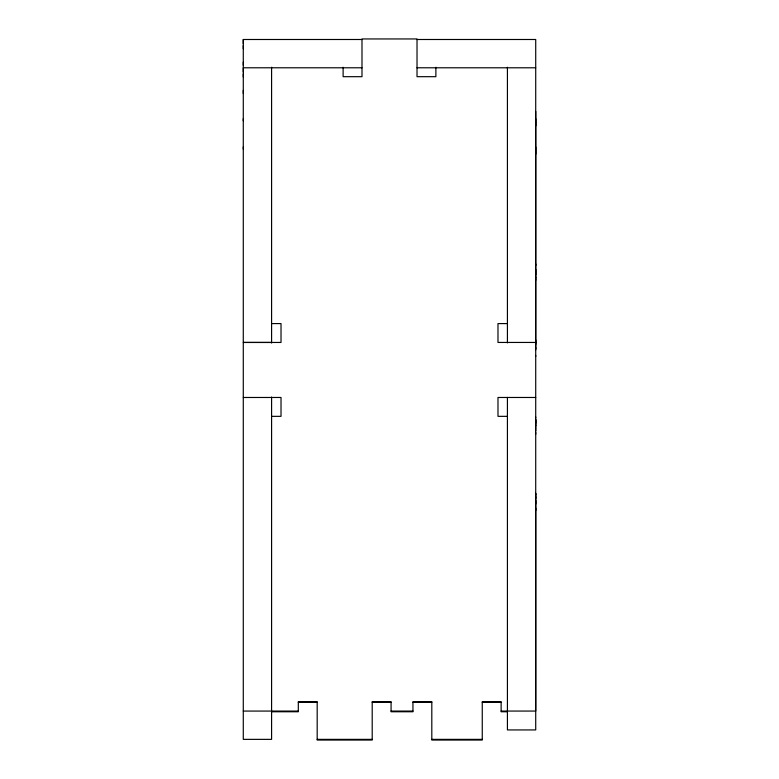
<?xml version="1.0" encoding="UTF-8"?>
<svg xmlns="http://www.w3.org/2000/svg" width="779" height="779" viewBox="0 0 779 779"><rect width="100%" height="100%" fill="white"/><g stroke="black" fill="none" stroke-linecap="round" stroke-linejoin="round"><path stroke-width="1.17" d="M243.282 93.49L243.282 90.403M243.282 77.024L243.282 73.947M243.282 65.193L243.282 62.116M243.282 48.726L243.282 45.64M535.718 493.643L535.718 711.061L501.131 711.071M535.718 432.433L535.718 434.283M535.718 430.953L535.718 424.857M535.718 425.646L535.718 419.55L535.718 423.494M535.718 418.07L535.718 416.989M535.718 348.612L535.718 111.397M535.718 280.206L535.718 279.447M271.589 397.027L271.589 739.368L243.282 739.368L243.282 39.495L361.982 39.495M417.008 39.495L535.718 39.495L535.718 729.933L507.421 729.933L507.421 397.378M361.982 67.783L243.282 67.783L243.282 71.882M417.008 67.783L535.718 67.792M271.589 323.587L281.024 323.587L281.015 342.458L243.282 342.448L271.589 342.458M507.421 323.587L497.985 323.587L497.985 342.448L535.718 342.448M243.282 397.485L281.024 397.475L281.015 416.346L271.589 416.346M535.718 397.475L497.985 397.475L497.985 416.346L507.421 416.346M298.308 702.317L317.18 702.317M372.206 702.317L391.077 702.317M412.948 702.317L431.809 702.317M482.259 702.317L501.131 702.317M243.282 711.071L298.318 711.071M391.077 711.071L412.948 711.071M271.589 711.753L298.308 711.753L298.318 701.636L317.18 701.636L317.18 740.05L372.206 740.05L372.206 701.636L391.077 701.636L391.077 711.753L412.948 711.753L412.948 701.636L431.809 701.636L431.809 740.05L482.259 740.05L482.259 701.636L501.131 701.636L501.131 711.753L507.421 711.753M317.18 739.368L372.206 739.368M431.809 739.368L482.259 739.368M535.718 493.263L535.718 495.113M535.718 118.71L535.718 125.925M535.718 147.007L535.718 154.223M535.718 263.993L535.718 265.473M535.718 269.417L535.718 275.026M535.718 276.876L535.718 278.356M535.718 339.946L535.718 344.367M535.718 347.823L535.718 349.975M535.718 355.399L535.718 356.48M535.718 496.593L535.718 498.443M535.718 500.537L535.718 504.052M535.718 507.996L535.718 510.557M243.282 39.495L243.282 43.585M243.282 118.71L243.282 120.813M243.282 147.007L243.282 149.11M507.421 67.247L507.421 342.896M435.88 67.247L435.88 76.683L417.018 76.683L417.018 38.95L361.992 38.95L361.992 76.683L343.12 76.683L343.12 67.247M271.589 67.247L271.589 343.033"/></g></svg>
